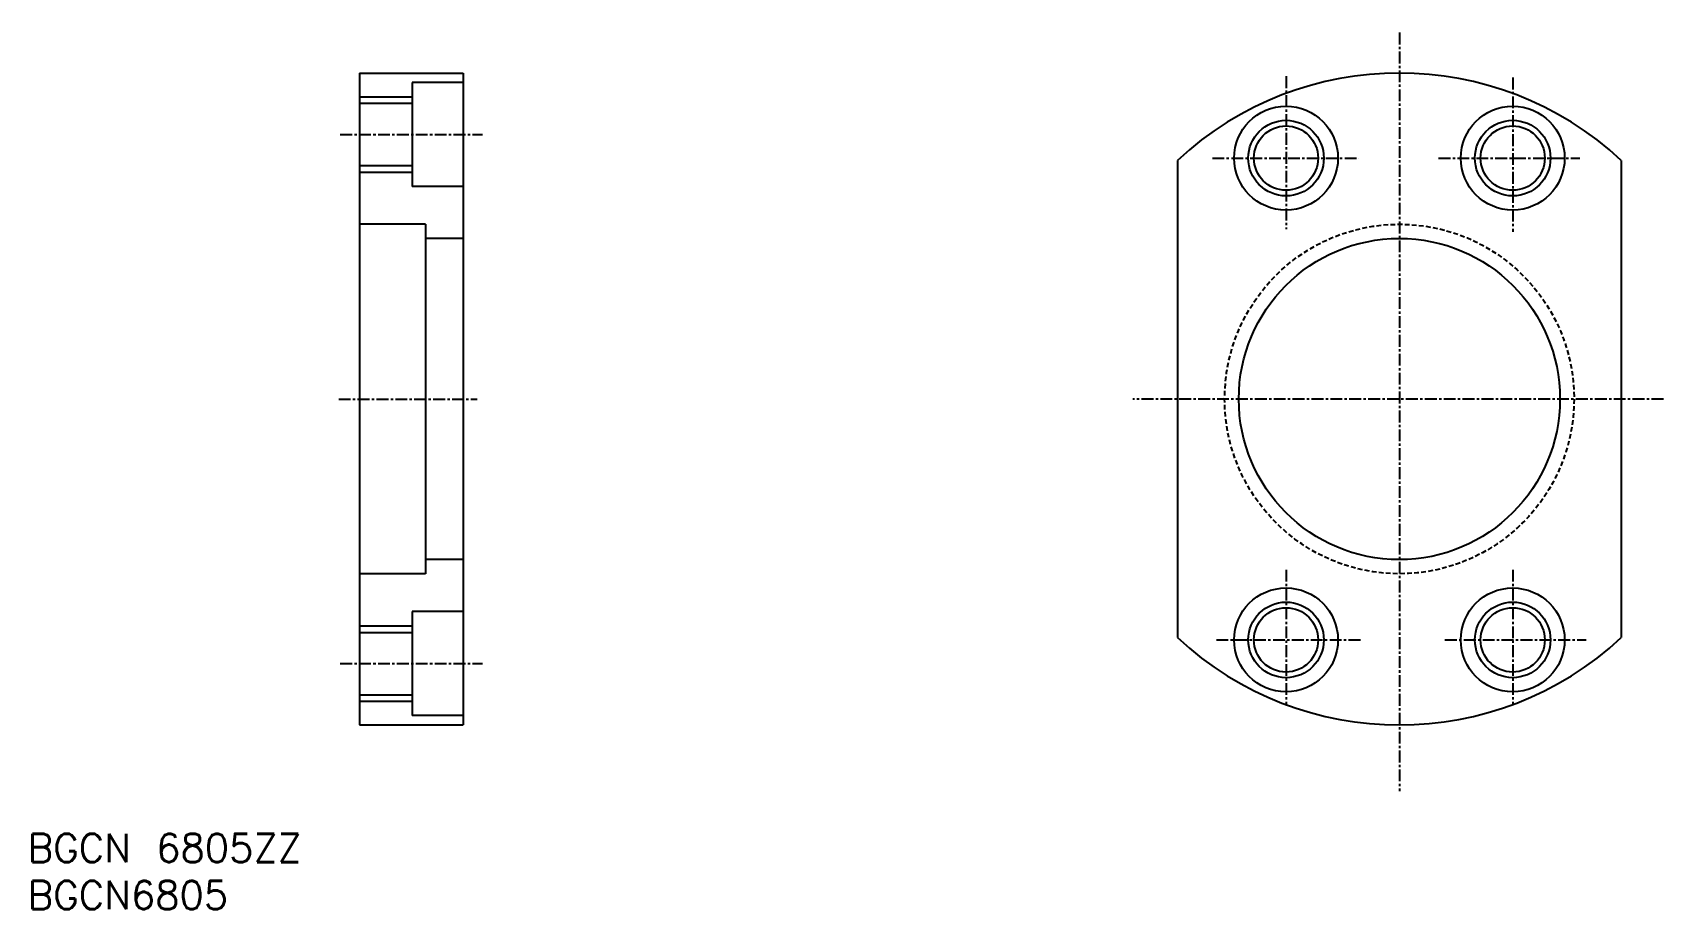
# Model space of a CAD drawing. Extents: x 45 to 218, y 37 to 130.
import ezdxf
from ezdxf.enums import TextEntityAlignment as Align

# ---------------------------------------------------------------- set-up
doc = ezdxf.new("R2010")
doc.units = 0
doc.linetypes.add('CENTER', pattern=[2, 1.25, -0.25, 0.25, -0.25])
doc.linetypes.add('DASHED', pattern=[0.75, 0.5, -0.25])
doc.layers.get('0').update_dxf_attribs({"linetype": 'CONTINUOUS'})
doc.layers.add('CENTER', color=1, linetype='CENTER')
doc.styles.get("Standard").update_dxf_attribs({"font": 'txt.shx', "bigfont": 'extfont.shx'})

msp = doc.modelspace()

# ---------------------------------------------------------------- linework, layer by layer
at = {"color": 7, "linetype": 'CONTINUOUS'}
for p, q in [((79.9, 125.82), (79.9, 56.82)), ((79.9, 125.82), (90.9, 125.82)), ((85.5, 124.82), (85.5, 113.82)), ((90.9, 124.82), (85.5, 124.82)), ((90.9, 125.82), (90.9, 56.82)), ((79.9, 122.62), (85.5, 122.62)), ((79.9, 116.02), (85.5, 116.02)), ((166.51, 116.58), (166.51, 66.07)), ((213.51, 116.58), (213.51, 66.07)), ((90.9, 113.82), (85.5, 113.82)), ((86.9, 109.82), (79.9, 109.82)), ((86.9, 109.82), (86.9, 72.82)), ((90.9, 108.32), (86.9, 108.32)), ((90.9, 74.32), (86.9, 74.32)), ((86.9, 72.82), (79.9, 72.82)), ((85.5, 68.82), (85.5, 57.82)), ((90.9, 68.82), (85.5, 68.82)), ((79.9, 66.62), (85.5, 66.62)), ((79.9, 60.02), (85.5, 60.02)), ((90.9, 57.82), (85.5, 57.82)), ((79.9, 56.82), (90.9, 56.82))]:
    msp.add_line(p, q, dxfattribs=at)
at = {"color": 3, "linetype": 'CONTINUOUS'}
for p, q in [((79.9, 123.32), (85.5, 123.32)), ((79.9, 115.32), (85.5, 115.32)), ((79.9, 67.32), (85.5, 67.32)), ((79.9, 59.32), (85.5, 59.32))]:
    msp.add_line(p, q, dxfattribs=at)
at = {"color": 7, "linetype": 'CONTINUOUS'}
for centre, radius in [((178.01, 116.82), 5.5), ((202.01, 116.82), 5.5), ((178.01, 116.82), 3.4), ((202.01, 116.82), 3.4), ((190.01, 91.32), 17), ((178.01, 65.82), 5.5), ((202.01, 65.82), 5.5), ((178.01, 65.82), 3.4), ((202.01, 65.82), 3.4)]:
    msp.add_circle(centre, radius, dxfattribs=at)
at = {"color": 3, "linetype": 'CONTINUOUS'}
for centre in [(178.01, 116.82), (202.01, 116.82), (178.01, 65.82), (202.01, 65.82)]:
    msp.add_circle(centre, 4, dxfattribs=at)
at = {"color": 3, "linetype": 'DASHED'}
msp.add_circle((190.01, 91.32), 18.5, dxfattribs=at)
at = {"color": 7, "linetype": 'CONTINUOUS'}
for start, end in [(47.0657, 132.9343), (227.0657, 312.9343)]:
    msp.add_arc((190.01, 91.32), 34.5, start, end, dxfattribs=at)
at = {"layer": 'CENTER', "color": 1, "linetype": 'CENTER'}
for p, q in [((190.01, 130.1), (190.01, 49.81)), ((178.01, 125.48), (178.01, 109.3)), ((202.01, 125.35), (202.01, 109.02)), ((77.87, 119.32), (92.93, 119.32)), ((170.22, 116.82), (185.73, 116.82)), ((194.16, 116.82), (209.12, 116.82)), ((77.71, 91.32), (92.35, 91.32)), ((217.96, 91.32), (161.79, 91.32)), ((178.01, 73.25), (178.01, 58.98)), ((202.01, 73.25), (202.01, 58.98)), ((170.63, 65.82), (186, 65.82)), ((194.84, 65.82), (209.8, 65.82)), ((77.87, 63.32), (92.93, 63.32))]:
    msp.add_line(p, q, dxfattribs=at)

# ---------------------------------------------------------------- texts
at = {"color": 7, "linetype": 'CONTINUOUS'}
for s, p in [('BGCN 6805ZZ', (44.78, 43.8)), ('BGCN6805', (44.78, 38.8))]:
    msp.add_text(s, height=3, dxfattribs=at).set_placement(p, align=Align.MIDDLE_LEFT)

doc.saveas('drawing.dxf')
